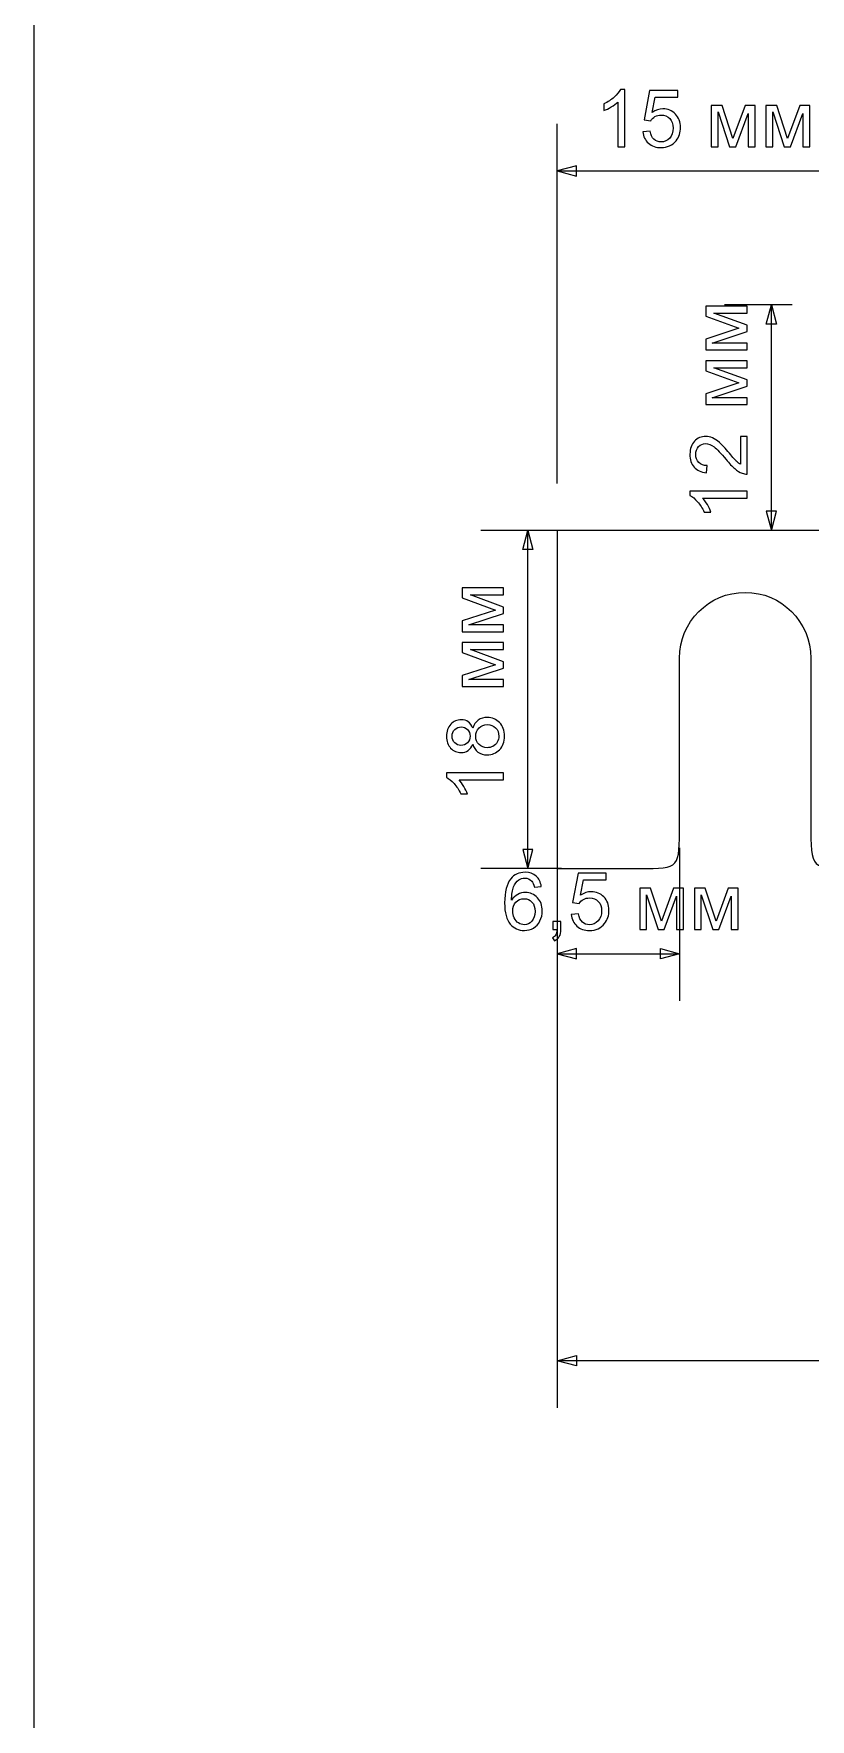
# Model space of a CAD drawing. Header units: centimetres. Extents: x -21 to 21, y -14.8 to 14.8.
# Drawn here: x -21 to -16.87, y -5.88 to 3.1 of the extents above; entities that cross this region are included whole.
import ezdxf

# ---------------------------------------------------------------- set-up
doc = ezdxf.new("R2010")
doc.units = ezdxf.units.CM
doc.header["$MEASUREMENT"] = 0
doc.layers.add('layer 1', color=7, linetype='Continuous')

msp = doc.modelspace()

# ---------------------------------------------------------------- linework, layer by layer
at = {"layer": 'layer 1', "color": 250}
msp.add_lwpolyline([(-21, -14.85), (21, -14.85), (21, 14.85), (-21, 14.85), (-21, -14.85)], close=True, dxfattribs=at)
at = {"layer": 'layer 1', "color": 155}
for points, knots in [([(-17.85258, 2.49405), (-17.85258, 2.49405), (-17.88983, 2.49405), (-17.88983, 2.49405), (-17.88983, 2.49405), (-17.88983, 2.49405), (-17.88983, 2.73126), (-17.88983, 2.73126), (-17.88983, 2.73126), (-17.89879, 2.72265), (-17.91058, 2.71411), (-17.92511, 2.70557), (-17.92511, 2.70557), (-17.93965, 2.69704), (-17.95277, 2.69062), (-17.96434, 2.68638), (-17.96434, 2.68638), (-17.96434, 2.68638), (-17.96434, 2.72237), (-17.96434, 2.72237), (-17.96434, 2.72237), (-17.94353, 2.7321), (-17.92532, 2.74396), (-17.90973, 2.75793), (-17.90973, 2.75793), (-17.89414, 2.77183), (-17.88306, 2.7853), (-17.87657, 2.79842), (-17.87657, 2.79842), (-17.87657, 2.79842), (-17.85258, 2.79842), (-17.85258, 2.79842), (-17.85258, 2.79842), (-17.85258, 2.79842), (-17.85258, 2.49405), (-17.85258, 2.49405)], [0, 0, 0, 0, 0.1, 0.1, 0.1, 0.1, 0.2, 0.2, 0.2, 0.2, 0.3, 0.3, 0.3, 0.3, 0.4, 0.4, 0.4, 0.4, 0.5, 0.5, 0.5, 0.5, 0.6, 0.6, 0.6, 0.6, 0.7, 0.7, 0.7, 0.7, 0.8, 0.8, 0.8, 0.8, 1, 1, 1, 1]), ([(-17.75684, 2.57364), (-17.75684, 2.57364), (-17.71789, 2.5766), (-17.71789, 2.5766), (-17.71789, 2.5766), (-17.715, 2.55762), (-17.7083, 2.54337), (-17.69786, 2.53377), (-17.69786, 2.53377), (-17.68741, 2.52425), (-17.67464, 2.51945), (-17.65962, 2.51945), (-17.65962, 2.51945), (-17.64148, 2.51945), (-17.62631, 2.52622), (-17.61397, 2.5397), (-17.61397, 2.5397), (-17.60169, 2.55325), (-17.59555, 2.57117), (-17.59555, 2.59346), (-17.59555, 2.59346), (-17.59555, 2.6147), (-17.60141, 2.63142), (-17.61319, 2.6437), (-17.61319, 2.6437), (-17.62497, 2.65597), (-17.64057, 2.66211), (-17.65997, 2.66211), (-17.65997, 2.66211), (-17.67203, 2.66211), (-17.68283, 2.65936), (-17.69242, 2.65386), (-17.69242, 2.65386), (-17.70195, 2.64835), (-17.70943, 2.64123), (-17.71493, 2.63248), (-17.71493, 2.63248), (-17.71493, 2.63248), (-17.75007, 2.63756), (-17.75007, 2.63756), (-17.75007, 2.63756), (-17.75007, 2.63756), (-17.72086, 2.79334), (-17.72086, 2.79334), (-17.72086, 2.79334), (-17.72086, 2.79334), (-17.57057, 2.79334), (-17.57057, 2.79334), (-17.57057, 2.79334), (-17.57057, 2.79334), (-17.57057, 2.75778), (-17.57057, 2.75778), (-17.57057, 2.75778), (-17.57057, 2.75778), (-17.69115, 2.75778), (-17.69115, 2.75778), (-17.69115, 2.75778), (-17.69115, 2.75778), (-17.70731, 2.67601), (-17.70731, 2.67601), (-17.70731, 2.67601), (-17.68918, 2.68878), (-17.67013, 2.69513), (-17.65023, 2.69513), (-17.65023, 2.69513), (-17.62384, 2.69513), (-17.60155, 2.68596), (-17.58342, 2.66762), (-17.58342, 2.66762), (-17.56528, 2.64927), (-17.55618, 2.62571), (-17.55618, 2.59692), (-17.55618, 2.59692), (-17.55618, 2.56947), (-17.56415, 2.54577), (-17.5801, 2.5258), (-17.5801, 2.5258), (-17.5995, 2.50125), (-17.62603, 2.48897), (-17.65962, 2.48897), (-17.65962, 2.48897), (-17.68713, 2.48897), (-17.70957, 2.49673), (-17.727, 2.51218), (-17.727, 2.51218), (-17.74442, 2.52763), (-17.75437, 2.5481), (-17.75684, 2.57364)], [0, 0, 0, 0, 0.0434783, 0.0434783, 0.0434783, 0.0434783, 0.0869565, 0.0869565, 0.0869565, 0.0869565, 0.1304348, 0.1304348, 0.1304348, 0.1304348, 0.173913, 0.173913, 0.173913, 0.173913, 0.2173913, 0.2173913, 0.2173913, 0.2173913, 0.2608696, 0.2608696, 0.2608696, 0.2608696, 0.3043478, 0.3043478, 0.3043478, 0.3043478, 0.3478261, 0.3478261, 0.3478261, 0.3478261, 0.3913043, 0.3913043, 0.3913043, 0.3913043, 0.4347826, 0.4347826, 0.4347826, 0.4347826, 0.4782609, 0.4782609, 0.4782609, 0.4782609, 0.5217391, 0.5217391, 0.5217391, 0.5217391, 0.5652174, 0.5652174, 0.5652174, 0.5652174, 0.6086957, 0.6086957, 0.6086957, 0.6086957, 0.6521739, 0.6521739, 0.6521739, 0.6521739, 0.6956522, 0.6956522, 0.6956522, 0.6956522, 0.7391304, 0.7391304, 0.7391304, 0.7391304, 0.7826087, 0.7826087, 0.7826087, 0.7826087, 0.826087, 0.826087, 0.826087, 0.826087, 0.8695652, 0.8695652, 0.8695652, 0.8695652, 0.9130435, 0.9130435, 0.9130435, 0.9130435, 1, 1, 1, 1]), ([(-17.39235, 2.71376), (-17.39235, 2.71376), (-17.33506, 2.71376), (-17.33506, 2.71376), (-17.33506, 2.71376), (-17.33506, 2.71376), (-17.27699, 2.53794), (-17.27699, 2.53794), (-17.27699, 2.53794), (-17.27699, 2.53794), (-17.21272, 2.71376), (-17.21272, 2.71376), (-17.21272, 2.71376), (-17.21272, 2.71376), (-17.15952, 2.71376), (-17.15952, 2.71376), (-17.15952, 2.71376), (-17.15952, 2.71376), (-17.15952, 2.49405), (-17.15952, 2.49405), (-17.15952, 2.49405), (-17.15952, 2.49405), (-17.19677, 2.49405), (-17.19677, 2.49405), (-17.19677, 2.49405), (-17.19677, 2.49405), (-17.19677, 2.67093), (-17.19677, 2.67093), (-17.19677, 2.67093), (-17.19677, 2.67093), (-17.26147, 2.49405), (-17.26147, 2.49405), (-17.26147, 2.49405), (-17.26147, 2.49405), (-17.29477, 2.49405), (-17.29477, 2.49405), (-17.29477, 2.49405), (-17.29477, 2.49405), (-17.35594, 2.6794), (-17.35594, 2.6794), (-17.35594, 2.6794), (-17.35594, 2.6794), (-17.35594, 2.49405), (-17.35594, 2.49405), (-17.35594, 2.49405), (-17.35594, 2.49405), (-17.39235, 2.49405), (-17.39235, 2.49405), (-17.39235, 2.49405), (-17.39235, 2.49405), (-17.39235, 2.71376), (-17.39235, 2.71376)], [0, 0, 0, 0, 0.0714286, 0.0714286, 0.0714286, 0.0714286, 0.1428571, 0.1428571, 0.1428571, 0.1428571, 0.2142857, 0.2142857, 0.2142857, 0.2142857, 0.2857143, 0.2857143, 0.2857143, 0.2857143, 0.3571429, 0.3571429, 0.3571429, 0.3571429, 0.4285714, 0.4285714, 0.4285714, 0.4285714, 0.5, 0.5, 0.5, 0.5, 0.5714286, 0.5714286, 0.5714286, 0.5714286, 0.6428571, 0.6428571, 0.6428571, 0.6428571, 0.7142857, 0.7142857, 0.7142857, 0.7142857, 0.7857143, 0.7857143, 0.7857143, 0.7857143, 0.8571429, 0.8571429, 0.8571429, 0.8571429, 1, 1, 1, 1]), ([(-17.10131, 2.71376), (-17.10131, 2.71376), (-17.04402, 2.71376), (-17.04402, 2.71376), (-17.04402, 2.71376), (-17.04402, 2.71376), (-16.98595, 2.53794), (-16.98595, 2.53794), (-16.98595, 2.53794), (-16.98595, 2.53794), (-16.92168, 2.71376), (-16.92168, 2.71376), (-16.92168, 2.71376), (-16.92168, 2.71376), (-16.86848, 2.71376), (-16.86848, 2.71376), (-16.86848, 2.71376), (-16.86848, 2.71376), (-16.86848, 2.49405), (-16.86848, 2.49405), (-16.86848, 2.49405), (-16.86848, 2.49405), (-16.90573, 2.49405), (-16.90573, 2.49405), (-16.90573, 2.49405), (-16.90573, 2.49405), (-16.90573, 2.67093), (-16.90573, 2.67093), (-16.90573, 2.67093), (-16.90573, 2.67093), (-16.97043, 2.49405), (-16.97043, 2.49405), (-16.97043, 2.49405), (-16.97043, 2.49405), (-17.00373, 2.49405), (-17.00373, 2.49405), (-17.00373, 2.49405), (-17.00373, 2.49405), (-17.0649, 2.6794), (-17.0649, 2.6794), (-17.0649, 2.6794), (-17.0649, 2.6794), (-17.0649, 2.49405), (-17.0649, 2.49405), (-17.0649, 2.49405), (-17.0649, 2.49405), (-17.10131, 2.49405), (-17.10131, 2.49405), (-17.10131, 2.49405), (-17.10131, 2.49405), (-17.10131, 2.71376), (-17.10131, 2.71376)], [0, 0, 0, 0, 0.0714286, 0.0714286, 0.0714286, 0.0714286, 0.1428571, 0.1428571, 0.1428571, 0.1428571, 0.2142857, 0.2142857, 0.2142857, 0.2142857, 0.2857143, 0.2857143, 0.2857143, 0.2857143, 0.3571429, 0.3571429, 0.3571429, 0.3571429, 0.4285714, 0.4285714, 0.4285714, 0.4285714, 0.5, 0.5, 0.5, 0.5, 0.5714286, 0.5714286, 0.5714286, 0.5714286, 0.6428571, 0.6428571, 0.6428571, 0.6428571, 0.7142857, 0.7142857, 0.7142857, 0.7142857, 0.7857143, 0.7857143, 0.7857143, 0.7857143, 0.8571429, 0.8571429, 0.8571429, 0.8571429, 1, 1, 1, 1]), ([(-17.42148, 1.41234), (-17.42148, 1.41234), (-17.42148, 1.46963), (-17.42148, 1.46963), (-17.42148, 1.46963), (-17.42148, 1.46963), (-17.24566, 1.5277), (-17.24566, 1.5277), (-17.24566, 1.5277), (-17.24566, 1.5277), (-17.42148, 1.59197), (-17.42148, 1.59197), (-17.42148, 1.59197), (-17.42148, 1.59197), (-17.42148, 1.64517), (-17.42148, 1.64517), (-17.42148, 1.64517), (-17.42148, 1.64517), (-17.20177, 1.64517), (-17.20177, 1.64517), (-17.20177, 1.64517), (-17.20177, 1.64517), (-17.20177, 1.60792), (-17.20177, 1.60792), (-17.20177, 1.60792), (-17.20177, 1.60792), (-17.37865, 1.60792), (-17.37865, 1.60792), (-17.37865, 1.60792), (-17.37865, 1.60792), (-17.20177, 1.54322), (-17.20177, 1.54322), (-17.20177, 1.54322), (-17.20177, 1.54322), (-17.20177, 1.50992), (-17.20177, 1.50992), (-17.20177, 1.50992), (-17.20177, 1.50992), (-17.38712, 1.44875), (-17.38712, 1.44875), (-17.38712, 1.44875), (-17.38712, 1.44875), (-17.20177, 1.44875), (-17.20177, 1.44875), (-17.20177, 1.44875), (-17.20177, 1.44875), (-17.20177, 1.41234), (-17.20177, 1.41234), (-17.20177, 1.41234), (-17.20177, 1.41234), (-17.42148, 1.41234), (-17.42148, 1.41234)], [0, 0, 0, 0, 0.0714286, 0.0714286, 0.0714286, 0.0714286, 0.1428571, 0.1428571, 0.1428571, 0.1428571, 0.2142857, 0.2142857, 0.2142857, 0.2142857, 0.2857143, 0.2857143, 0.2857143, 0.2857143, 0.3571429, 0.3571429, 0.3571429, 0.3571429, 0.4285714, 0.4285714, 0.4285714, 0.4285714, 0.5, 0.5, 0.5, 0.5, 0.5714286, 0.5714286, 0.5714286, 0.5714286, 0.6428571, 0.6428571, 0.6428571, 0.6428571, 0.7142857, 0.7142857, 0.7142857, 0.7142857, 0.7857143, 0.7857143, 0.7857143, 0.7857143, 0.8571429, 0.8571429, 0.8571429, 0.8571429, 1, 1, 1, 1]), ([(-17.42148, 1.1213), (-17.42148, 1.1213), (-17.42148, 1.17859), (-17.42148, 1.17859), (-17.42148, 1.17859), (-17.42148, 1.17859), (-17.24566, 1.23666), (-17.24566, 1.23666), (-17.24566, 1.23666), (-17.24566, 1.23666), (-17.42148, 1.30093), (-17.42148, 1.30093), (-17.42148, 1.30093), (-17.42148, 1.30093), (-17.42148, 1.35413), (-17.42148, 1.35413), (-17.42148, 1.35413), (-17.42148, 1.35413), (-17.20177, 1.35413), (-17.20177, 1.35413), (-17.20177, 1.35413), (-17.20177, 1.35413), (-17.20177, 1.31688), (-17.20177, 1.31688), (-17.20177, 1.31688), (-17.20177, 1.31688), (-17.37865, 1.31688), (-17.37865, 1.31688), (-17.37865, 1.31688), (-17.37865, 1.31688), (-17.20177, 1.25218), (-17.20177, 1.25218), (-17.20177, 1.25218), (-17.20177, 1.25218), (-17.20177, 1.21888), (-17.20177, 1.21888), (-17.20177, 1.21888), (-17.20177, 1.21888), (-17.38712, 1.15771), (-17.38712, 1.15771), (-17.38712, 1.15771), (-17.38712, 1.15771), (-17.20177, 1.15771), (-17.20177, 1.15771), (-17.20177, 1.15771), (-17.20177, 1.15771), (-17.20177, 1.1213), (-17.20177, 1.1213), (-17.20177, 1.1213), (-17.20177, 1.1213), (-17.42148, 1.1213), (-17.42148, 1.1213)], [0, 0, 0, 0, 0.0714286, 0.0714286, 0.0714286, 0.0714286, 0.1428571, 0.1428571, 0.1428571, 0.1428571, 0.2142857, 0.2142857, 0.2142857, 0.2142857, 0.2857143, 0.2857143, 0.2857143, 0.2857143, 0.3571429, 0.3571429, 0.3571429, 0.3571429, 0.4285714, 0.4285714, 0.4285714, 0.4285714, 0.5, 0.5, 0.5, 0.5, 0.5714286, 0.5714286, 0.5714286, 0.5714286, 0.6428571, 0.6428571, 0.6428571, 0.6428571, 0.7142857, 0.7142857, 0.7142857, 0.7142857, 0.7857143, 0.7857143, 0.7857143, 0.7857143, 0.8571429, 0.8571429, 0.8571429, 0.8571429, 1, 1, 1, 1]), ([(-17.23733, 0.95196), (-17.23733, 0.95196), (-17.20177, 0.95196), (-17.20177, 0.95196), (-17.20177, 0.95196), (-17.20177, 0.95196), (-17.20177, 0.75131), (-17.20177, 0.75131), (-17.20177, 0.75131), (-17.21073, 0.75102), (-17.21934, 0.75251), (-17.22766, 0.75568), (-17.22766, 0.75568), (-17.24128, 0.76083), (-17.25476, 0.76909), (-17.26795, 0.78045), (-17.26795, 0.78045), (-17.28114, 0.79181), (-17.29638, 0.80803), (-17.31367, 0.82913), (-17.31367, 0.82913), (-17.34069, 0.86194), (-17.36207, 0.88423), (-17.37788, 0.89587), (-17.37788, 0.89587), (-17.39368, 0.90759), (-17.40864, 0.91344), (-17.42275, 0.91344), (-17.42275, 0.91344), (-17.43749, 0.91344), (-17.44991, 0.90815), (-17.46007, 0.89757), (-17.46007, 0.89757), (-17.47016, 0.88698), (-17.47524, 0.87316), (-17.47524, 0.85615), (-17.47524, 0.85615), (-17.47524, 0.83816), (-17.46988, 0.82377), (-17.45915, 0.81297), (-17.45915, 0.81297), (-17.4485, 0.80218), (-17.43368, 0.79674), (-17.4147, 0.7966), (-17.4147, 0.7966), (-17.4147, 0.7966), (-17.41851, 0.7585), (-17.41851, 0.7585), (-17.41851, 0.7585), (-17.44702, 0.76111), (-17.46875, 0.77099), (-17.48371, 0.78807), (-17.48371, 0.78807), (-17.49867, 0.80521), (-17.50614, 0.82814), (-17.50614, 0.857), (-17.50614, 0.857), (-17.50614, 0.88607), (-17.4981, 0.90914), (-17.48194, 0.92607), (-17.48194, 0.92607), (-17.46579, 0.94308), (-17.44575, 0.95154), (-17.4219, 0.95154), (-17.4219, 0.95154), (-17.40977, 0.95154), (-17.39784, 0.94907), (-17.38613, 0.94406), (-17.38613, 0.94406), (-17.37435, 0.93912), (-17.362, 0.93087), (-17.34902, 0.91937), (-17.34902, 0.91937), (-17.33611, 0.9078), (-17.31826, 0.88868), (-17.29568, 0.86201), (-17.29568, 0.86201), (-17.27691, 0.83964), (-17.26421, 0.82525), (-17.25751, 0.8189), (-17.25751, 0.8189), (-17.25081, 0.81255), (-17.2441, 0.80733), (-17.23733, 0.80316), (-17.23733, 0.80316), (-17.23733, 0.80316), (-17.23733, 0.95196), (-17.23733, 0.95196)], [0, 0, 0, 0, 0.0434783, 0.0434783, 0.0434783, 0.0434783, 0.0869565, 0.0869565, 0.0869565, 0.0869565, 0.1304348, 0.1304348, 0.1304348, 0.1304348, 0.173913, 0.173913, 0.173913, 0.173913, 0.2173913, 0.2173913, 0.2173913, 0.2173913, 0.2608696, 0.2608696, 0.2608696, 0.2608696, 0.3043478, 0.3043478, 0.3043478, 0.3043478, 0.3478261, 0.3478261, 0.3478261, 0.3478261, 0.3913043, 0.3913043, 0.3913043, 0.3913043, 0.4347826, 0.4347826, 0.4347826, 0.4347826, 0.4782609, 0.4782609, 0.4782609, 0.4782609, 0.5217391, 0.5217391, 0.5217391, 0.5217391, 0.5652174, 0.5652174, 0.5652174, 0.5652174, 0.6086957, 0.6086957, 0.6086957, 0.6086957, 0.6521739, 0.6521739, 0.6521739, 0.6521739, 0.6956522, 0.6956522, 0.6956522, 0.6956522, 0.7391304, 0.7391304, 0.7391304, 0.7391304, 0.7826087, 0.7826087, 0.7826087, 0.7826087, 0.826087, 0.826087, 0.826087, 0.826087, 0.8695652, 0.8695652, 0.8695652, 0.8695652, 0.9130435, 0.9130435, 0.9130435, 0.9130435, 1, 1, 1, 1]), ([(-17.20177, 0.66107), (-17.20177, 0.66107), (-17.20177, 0.62382), (-17.20177, 0.62382), (-17.20177, 0.62382), (-17.20177, 0.62382), (-17.43898, 0.62382), (-17.43898, 0.62382), (-17.43898, 0.62382), (-17.43037, 0.61486), (-17.42183, 0.60307), (-17.41329, 0.58854), (-17.41329, 0.58854), (-17.40476, 0.574), (-17.39834, 0.56088), (-17.3941, 0.54931), (-17.3941, 0.54931), (-17.3941, 0.54931), (-17.43009, 0.54931), (-17.43009, 0.54931), (-17.43009, 0.54931), (-17.43982, 0.57012), (-17.45168, 0.58833), (-17.46565, 0.60392), (-17.46565, 0.60392), (-17.47955, 0.61951), (-17.49302, 0.63059), (-17.50614, 0.63708), (-17.50614, 0.63708), (-17.50614, 0.63708), (-17.50614, 0.66107), (-17.50614, 0.66107), (-17.50614, 0.66107), (-17.50614, 0.66107), (-17.20177, 0.66107), (-17.20177, 0.66107)], [0, 0, 0, 0, 0.1, 0.1, 0.1, 0.1, 0.2, 0.2, 0.2, 0.2, 0.3, 0.3, 0.3, 0.3, 0.4, 0.4, 0.4, 0.4, 0.5, 0.5, 0.5, 0.5, 0.6, 0.6, 0.6, 0.6, 0.7, 0.7, 0.7, 0.7, 0.8, 0.8, 0.8, 0.8, 1, 1, 1, 1]), ([(-18.71794, -0.08766), (-18.71794, -0.08766), (-18.71794, -0.03037), (-18.71794, -0.03037), (-18.71794, -0.03037), (-18.71794, -0.03037), (-18.54212, 0.0277), (-18.54212, 0.0277), (-18.54212, 0.0277), (-18.54212, 0.0277), (-18.71794, 0.09197), (-18.71794, 0.09197), (-18.71794, 0.09197), (-18.71794, 0.09197), (-18.71794, 0.14517), (-18.71794, 0.14517), (-18.71794, 0.14517), (-18.71794, 0.14517), (-18.49823, 0.14517), (-18.49823, 0.14517), (-18.49823, 0.14517), (-18.49823, 0.14517), (-18.49823, 0.10792), (-18.49823, 0.10792), (-18.49823, 0.10792), (-18.49823, 0.10792), (-18.67511, 0.10792), (-18.67511, 0.10792), (-18.67511, 0.10792), (-18.67511, 0.10792), (-18.49823, 0.04322), (-18.49823, 0.04322), (-18.49823, 0.04322), (-18.49823, 0.04322), (-18.49823, 0.00992), (-18.49823, 0.00992), (-18.49823, 0.00992), (-18.49823, 0.00992), (-18.68358, -0.05125), (-18.68358, -0.05125), (-18.68358, -0.05125), (-18.68358, -0.05125), (-18.49823, -0.05125), (-18.49823, -0.05125), (-18.49823, -0.05125), (-18.49823, -0.05125), (-18.49823, -0.08766), (-18.49823, -0.08766), (-18.49823, -0.08766), (-18.49823, -0.08766), (-18.71794, -0.08766), (-18.71794, -0.08766)], [0, 0, 0, 0, 0.0714286, 0.0714286, 0.0714286, 0.0714286, 0.1428571, 0.1428571, 0.1428571, 0.1428571, 0.2142857, 0.2142857, 0.2142857, 0.2142857, 0.2857143, 0.2857143, 0.2857143, 0.2857143, 0.3571429, 0.3571429, 0.3571429, 0.3571429, 0.4285714, 0.4285714, 0.4285714, 0.4285714, 0.5, 0.5, 0.5, 0.5, 0.5714286, 0.5714286, 0.5714286, 0.5714286, 0.6428571, 0.6428571, 0.6428571, 0.6428571, 0.7142857, 0.7142857, 0.7142857, 0.7142857, 0.7857143, 0.7857143, 0.7857143, 0.7857143, 0.8571429, 0.8571429, 0.8571429, 0.8571429, 1, 1, 1, 1]), ([(-18.71794, -0.3787), (-18.71794, -0.3787), (-18.71794, -0.32141), (-18.71794, -0.32141), (-18.71794, -0.32141), (-18.71794, -0.32141), (-18.54212, -0.26334), (-18.54212, -0.26334), (-18.54212, -0.26334), (-18.54212, -0.26334), (-18.71794, -0.19907), (-18.71794, -0.19907), (-18.71794, -0.19907), (-18.71794, -0.19907), (-18.71794, -0.14587), (-18.71794, -0.14587), (-18.71794, -0.14587), (-18.71794, -0.14587), (-18.49823, -0.14587), (-18.49823, -0.14587), (-18.49823, -0.14587), (-18.49823, -0.14587), (-18.49823, -0.18312), (-18.49823, -0.18312), (-18.49823, -0.18312), (-18.49823, -0.18312), (-18.67511, -0.18312), (-18.67511, -0.18312), (-18.67511, -0.18312), (-18.67511, -0.18312), (-18.49823, -0.24782), (-18.49823, -0.24782), (-18.49823, -0.24782), (-18.49823, -0.24782), (-18.49823, -0.28112), (-18.49823, -0.28112), (-18.49823, -0.28112), (-18.49823, -0.28112), (-18.68358, -0.34229), (-18.68358, -0.34229), (-18.68358, -0.34229), (-18.68358, -0.34229), (-18.49823, -0.34229), (-18.49823, -0.34229), (-18.49823, -0.34229), (-18.49823, -0.34229), (-18.49823, -0.3787), (-18.49823, -0.3787), (-18.49823, -0.3787), (-18.49823, -0.3787), (-18.71794, -0.3787), (-18.71794, -0.3787)], [0, 0, 0, 0, 0.0714286, 0.0714286, 0.0714286, 0.0714286, 0.1428571, 0.1428571, 0.1428571, 0.1428571, 0.2142857, 0.2142857, 0.2142857, 0.2142857, 0.2857143, 0.2857143, 0.2857143, 0.2857143, 0.3571429, 0.3571429, 0.3571429, 0.3571429, 0.4285714, 0.4285714, 0.4285714, 0.4285714, 0.5, 0.5, 0.5, 0.5, 0.5714286, 0.5714286, 0.5714286, 0.5714286, 0.6428571, 0.6428571, 0.6428571, 0.6428571, 0.7142857, 0.7142857, 0.7142857, 0.7142857, 0.7857143, 0.7857143, 0.7857143, 0.7857143, 0.8571429, 0.8571429, 0.8571429, 0.8571429, 1, 1, 1, 1]), ([(-18.66255, -0.68583), (-18.6682, -0.70128), (-18.67631, -0.71271), (-18.68675, -0.72019), (-18.68675, -0.72019), (-18.69727, -0.7276), (-18.70982, -0.73134), (-18.72443, -0.73134), (-18.72443, -0.73134), (-18.74651, -0.73134), (-18.765, -0.72343), (-18.78003, -0.70763), (-18.78003, -0.70763), (-18.79505, -0.69176), (-18.8026, -0.67073), (-18.8026, -0.64441), (-18.8026, -0.64441), (-18.8026, -0.61803), (-18.79491, -0.59672), (-18.77953, -0.58063), (-18.77953, -0.58063), (-18.76415, -0.56454), (-18.74545, -0.5565), (-18.72337, -0.5565), (-18.72337, -0.5565), (-18.70933, -0.5565), (-18.69705, -0.56017), (-18.68668, -0.56751), (-18.68668, -0.56751), (-18.67624, -0.57485), (-18.6682, -0.58599), (-18.66255, -0.60102), (-18.66255, -0.60102), (-18.65648, -0.58247), (-18.64675, -0.56843), (-18.6332, -0.55876), (-18.6332, -0.55876), (-18.61973, -0.54909), (-18.60364, -0.54423), (-18.58487, -0.54423), (-18.58487, -0.54423), (-18.55898, -0.54423), (-18.53725, -0.5534), (-18.51961, -0.57167), (-18.51961, -0.57167), (-18.50197, -0.59002), (-18.49315, -0.61407), (-18.49315, -0.64392), (-18.49315, -0.64392), (-18.49315, -0.67376), (-18.50197, -0.69782), (-18.51968, -0.71617), (-18.51968, -0.71617), (-18.53739, -0.73444), (-18.55947, -0.74361), (-18.58593, -0.74361), (-18.58593, -0.74361), (-18.60561, -0.74361), (-18.62212, -0.7386), (-18.63539, -0.72859), (-18.63539, -0.72859), (-18.64872, -0.71857), (-18.65775, -0.70431), (-18.66255, -0.68583)], [0, 0, 0, 0, 0.0588235, 0.0588235, 0.0588235, 0.0588235, 0.1176471, 0.1176471, 0.1176471, 0.1176471, 0.1764706, 0.1764706, 0.1764706, 0.1764706, 0.2352941, 0.2352941, 0.2352941, 0.2352941, 0.2941176, 0.2941176, 0.2941176, 0.2941176, 0.3529412, 0.3529412, 0.3529412, 0.3529412, 0.4117647, 0.4117647, 0.4117647, 0.4117647, 0.4705882, 0.4705882, 0.4705882, 0.4705882, 0.5294118, 0.5294118, 0.5294118, 0.5294118, 0.5882353, 0.5882353, 0.5882353, 0.5882353, 0.6470588, 0.6470588, 0.6470588, 0.6470588, 0.7058824, 0.7058824, 0.7058824, 0.7058824, 0.7647059, 0.7647059, 0.7647059, 0.7647059, 0.8235294, 0.8235294, 0.8235294, 0.8235294, 0.8823529, 0.8823529, 0.8823529, 0.8823529, 1, 1, 1, 1]), ([(-18.72577, -0.69324), (-18.71138, -0.69324), (-18.69966, -0.68865), (-18.69056, -0.67955), (-18.69056, -0.67955), (-18.68146, -0.67038), (-18.67688, -0.65838), (-18.67688, -0.6435), (-18.67688, -0.6435), (-18.67688, -0.62903), (-18.68139, -0.61732), (-18.69042, -0.60822), (-18.69042, -0.60822), (-18.69945, -0.59912), (-18.71053, -0.5946), (-18.72365, -0.5946), (-18.72365, -0.5946), (-18.73734, -0.5946), (-18.74884, -0.59926), (-18.75815, -0.60864), (-18.75815, -0.60864), (-18.76747, -0.61796), (-18.77212, -0.62974), (-18.77212, -0.64392), (-18.77212, -0.64392), (-18.77212, -0.65824), (-18.76754, -0.67002), (-18.75844, -0.67934), (-18.75844, -0.67934), (-18.74934, -0.68858), (-18.73847, -0.69324), (-18.72577, -0.69324)], [0, 0, 0, 0, 0.1111111, 0.1111111, 0.1111111, 0.1111111, 0.2222222, 0.2222222, 0.2222222, 0.2222222, 0.3333333, 0.3333333, 0.3333333, 0.3333333, 0.4444444, 0.4444444, 0.4444444, 0.4444444, 0.5555556, 0.5555556, 0.5555556, 0.5555556, 0.6666667, 0.6666667, 0.6666667, 0.6666667, 0.7777778, 0.7777778, 0.7777778, 0.7777778, 1, 1, 1, 1]), ([(-18.58565, -0.70551), (-18.57499, -0.70551), (-18.56476, -0.70304), (-18.55482, -0.69811), (-18.55482, -0.69811), (-18.54494, -0.69317), (-18.53725, -0.68569), (-18.53181, -0.67567), (-18.53181, -0.67567), (-18.52638, -0.66572), (-18.52363, -0.655), (-18.52363, -0.64364), (-18.52363, -0.64364), (-18.52363, -0.62572), (-18.52934, -0.61104), (-18.54077, -0.59954), (-18.54077, -0.59954), (-18.5522, -0.58804), (-18.56674, -0.58232), (-18.58438, -0.58232), (-18.58438, -0.58232), (-18.6023, -0.58232), (-18.61712, -0.58825), (-18.62883, -0.60003), (-18.62883, -0.60003), (-18.64054, -0.61189), (-18.6464, -0.62684), (-18.6464, -0.64484), (-18.6464, -0.64484), (-18.6464, -0.66248), (-18.64061, -0.67694), (-18.62904, -0.68837), (-18.62904, -0.68837), (-18.61747, -0.6998), (-18.603, -0.70551), (-18.58565, -0.70551)], [0, 0, 0, 0, 0.1, 0.1, 0.1, 0.1, 0.2, 0.2, 0.2, 0.2, 0.3, 0.3, 0.3, 0.3, 0.4, 0.4, 0.4, 0.4, 0.5, 0.5, 0.5, 0.5, 0.6, 0.6, 0.6, 0.6, 0.7, 0.7, 0.7, 0.7, 0.8, 0.8, 0.8, 0.8, 1, 1, 1, 1]), ([(-18.49823, -0.83893), (-18.49823, -0.83893), (-18.49823, -0.87618), (-18.49823, -0.87618), (-18.49823, -0.87618), (-18.49823, -0.87618), (-18.73544, -0.87618), (-18.73544, -0.87618), (-18.73544, -0.87618), (-18.72683, -0.88514), (-18.71829, -0.89693), (-18.70975, -0.91146), (-18.70975, -0.91146), (-18.70122, -0.926), (-18.6948, -0.93912), (-18.69056, -0.95069), (-18.69056, -0.95069), (-18.69056, -0.95069), (-18.72655, -0.95069), (-18.72655, -0.95069), (-18.72655, -0.95069), (-18.73628, -0.92988), (-18.74814, -0.91167), (-18.76211, -0.89608), (-18.76211, -0.89608), (-18.77601, -0.88049), (-18.78948, -0.86941), (-18.8026, -0.86292), (-18.8026, -0.86292), (-18.8026, -0.86292), (-18.8026, -0.83893), (-18.8026, -0.83893), (-18.8026, -0.83893), (-18.8026, -0.83893), (-18.49823, -0.83893), (-18.49823, -0.83893)], [0, 0, 0, 0, 0.1, 0.1, 0.1, 0.1, 0.2, 0.2, 0.2, 0.2, 0.3, 0.3, 0.3, 0.3, 0.4, 0.4, 0.4, 0.4, 0.5, 0.5, 0.5, 0.5, 0.6, 0.6, 0.6, 0.6, 0.7, 0.7, 0.7, 0.7, 0.8, 0.8, 0.8, 0.8, 1, 1, 1, 1]), ([(-18.29744, -1.44407), (-18.29744, -1.44407), (-18.33427, -1.44703), (-18.33427, -1.44703), (-18.33427, -1.44703), (-18.33758, -1.43243), (-18.34231, -1.42177), (-18.34845, -1.41514), (-18.34845, -1.41514), (-18.35854, -1.40449), (-18.37103, -1.3992), (-18.38584, -1.3992), (-18.38584, -1.3992), (-18.39777, -1.3992), (-18.40835, -1.40251), (-18.41745, -1.40914), (-18.41745, -1.40914), (-18.42916, -1.41768), (-18.43834, -1.4301), (-18.44518, -1.44647), (-18.44518, -1.44647), (-18.45195, -1.46291), (-18.45548, -1.48626), (-18.45576, -1.51653), (-18.45576, -1.51653), (-18.4468, -1.50291), (-18.4358, -1.49275), (-18.42281, -1.48619), (-18.42281, -1.48619), (-18.40983, -1.47956), (-18.39629, -1.47624), (-18.38203, -1.47624), (-18.38203, -1.47624), (-18.3572, -1.47624), (-18.33603, -1.48541), (-18.31853, -1.50369), (-18.31853, -1.50369), (-18.30111, -1.52196), (-18.29236, -1.54553), (-18.29236, -1.57452), (-18.29236, -1.57452), (-18.29236, -1.59357), (-18.29645, -1.61121), (-18.30463, -1.62758), (-18.30463, -1.62758), (-18.31289, -1.64395), (-18.32411, -1.65644), (-18.3385, -1.66512), (-18.3385, -1.66512), (-18.35282, -1.6738), (-18.36912, -1.67817), (-18.38733, -1.67817), (-18.38733, -1.67817), (-18.4183, -1.67817), (-18.44363, -1.66674), (-18.46324, -1.64395), (-18.46324, -1.64395), (-18.48279, -1.62116), (-18.49259, -1.58356), (-18.49259, -1.5312), (-18.49259, -1.5312), (-18.49259, -1.47264), (-18.48173, -1.43003), (-18.46007, -1.40343), (-18.46007, -1.40343), (-18.44116, -1.38029), (-18.41569, -1.36872), (-18.38359, -1.36872), (-18.38359, -1.36872), (-18.35974, -1.36872), (-18.34012, -1.37542), (-18.32488, -1.38875), (-18.32488, -1.38875), (-18.30964, -1.40209), (-18.30047, -1.4205), (-18.29744, -1.44407)], [0, 0, 0, 0, 0.05, 0.05, 0.05, 0.05, 0.1, 0.1, 0.1, 0.1, 0.15, 0.15, 0.15, 0.15, 0.2, 0.2, 0.2, 0.2, 0.25, 0.25, 0.25, 0.25, 0.3, 0.3, 0.3, 0.3, 0.35, 0.35, 0.35, 0.35, 0.4, 0.4, 0.4, 0.4, 0.45, 0.45, 0.45, 0.45, 0.5, 0.5, 0.5, 0.5, 0.55, 0.55, 0.55, 0.55, 0.6, 0.6, 0.6, 0.6, 0.65, 0.65, 0.65, 0.65, 0.7, 0.7, 0.7, 0.7, 0.75, 0.75, 0.75, 0.75, 0.8, 0.8, 0.8, 0.8, 0.85, 0.85, 0.85, 0.85, 0.9, 0.9, 0.9, 0.9, 1, 1, 1, 1]), ([(-18.13784, -1.5935), (-18.13784, -1.5935), (-18.09889, -1.59054), (-18.09889, -1.59054), (-18.09889, -1.59054), (-18.096, -1.60952), (-18.0893, -1.62377), (-18.07886, -1.63337), (-18.07886, -1.63337), (-18.06841, -1.64289), (-18.05564, -1.64769), (-18.04062, -1.64769), (-18.04062, -1.64769), (-18.02248, -1.64769), (-18.00731, -1.64092), (-17.99497, -1.62744), (-17.99497, -1.62744), (-17.98269, -1.61389), (-17.97655, -1.59597), (-17.97655, -1.57368), (-17.97655, -1.57368), (-17.97655, -1.55244), (-17.98241, -1.53572), (-17.99419, -1.52344), (-17.99419, -1.52344), (-18.00597, -1.51117), (-18.02157, -1.50503), (-18.04097, -1.50503), (-18.04097, -1.50503), (-18.05303, -1.50503), (-18.06383, -1.50778), (-18.07342, -1.51328), (-18.07342, -1.51328), (-18.08295, -1.51879), (-18.09043, -1.52591), (-18.09593, -1.53466), (-18.09593, -1.53466), (-18.09593, -1.53466), (-18.13107, -1.52958), (-18.13107, -1.52958), (-18.13107, -1.52958), (-18.13107, -1.52958), (-18.10186, -1.3738), (-18.10186, -1.3738), (-18.10186, -1.3738), (-18.10186, -1.3738), (-17.95157, -1.3738), (-17.95157, -1.3738), (-17.95157, -1.3738), (-17.95157, -1.3738), (-17.95157, -1.40936), (-17.95157, -1.40936), (-17.95157, -1.40936), (-17.95157, -1.40936), (-18.07215, -1.40936), (-18.07215, -1.40936), (-18.07215, -1.40936), (-18.07215, -1.40936), (-18.08831, -1.49113), (-18.08831, -1.49113), (-18.08831, -1.49113), (-18.07018, -1.47836), (-18.05113, -1.47201), (-18.03123, -1.47201), (-18.03123, -1.47201), (-18.00484, -1.47201), (-17.98255, -1.48118), (-17.96442, -1.49952), (-17.96442, -1.49952), (-17.94628, -1.51787), (-17.93718, -1.54143), (-17.93718, -1.57022), (-17.93718, -1.57022), (-17.93718, -1.59767), (-17.94515, -1.62137), (-17.9611, -1.64134), (-17.9611, -1.64134), (-17.9805, -1.66589), (-18.00703, -1.67817), (-18.04062, -1.67817), (-18.04062, -1.67817), (-18.06813, -1.67817), (-18.09057, -1.67041), (-18.108, -1.65496), (-18.108, -1.65496), (-18.12542, -1.63951), (-18.13537, -1.61904), (-18.13784, -1.5935)], [0, 0, 0, 0, 0.0434783, 0.0434783, 0.0434783, 0.0434783, 0.0869565, 0.0869565, 0.0869565, 0.0869565, 0.1304348, 0.1304348, 0.1304348, 0.1304348, 0.173913, 0.173913, 0.173913, 0.173913, 0.2173913, 0.2173913, 0.2173913, 0.2173913, 0.2608696, 0.2608696, 0.2608696, 0.2608696, 0.3043478, 0.3043478, 0.3043478, 0.3043478, 0.3478261, 0.3478261, 0.3478261, 0.3478261, 0.3913043, 0.3913043, 0.3913043, 0.3913043, 0.4347826, 0.4347826, 0.4347826, 0.4347826, 0.4782609, 0.4782609, 0.4782609, 0.4782609, 0.5217391, 0.5217391, 0.5217391, 0.5217391, 0.5652174, 0.5652174, 0.5652174, 0.5652174, 0.6086957, 0.6086957, 0.6086957, 0.6086957, 0.6521739, 0.6521739, 0.6521739, 0.6521739, 0.6956522, 0.6956522, 0.6956522, 0.6956522, 0.7391304, 0.7391304, 0.7391304, 0.7391304, 0.7826087, 0.7826087, 0.7826087, 0.7826087, 0.826087, 0.826087, 0.826087, 0.826087, 0.8695652, 0.8695652, 0.8695652, 0.8695652, 0.9130435, 0.9130435, 0.9130435, 0.9130435, 1, 1, 1, 1]), ([(-18.44984, -1.57488), (-18.44984, -1.58772), (-18.44709, -1.6), (-18.44165, -1.61171), (-18.44165, -1.61171), (-18.43622, -1.62342), (-18.4286, -1.63231), (-18.41893, -1.63845), (-18.41893, -1.63845), (-18.4092, -1.64459), (-18.3989, -1.64769), (-18.38796, -1.64769), (-18.38796, -1.64769), (-18.37209, -1.64769), (-18.35854, -1.64134), (-18.34732, -1.62864), (-18.34732, -1.62864), (-18.3361, -1.61594), (-18.33046, -1.59873), (-18.33046, -1.57692), (-18.33046, -1.57692), (-18.33046, -1.55597), (-18.33603, -1.53946), (-18.34711, -1.52739), (-18.34711, -1.52739), (-18.35819, -1.51533), (-18.3723, -1.50926), (-18.38944, -1.50926), (-18.38944, -1.50926), (-18.40623, -1.50926), (-18.42056, -1.51533), (-18.43227, -1.52739), (-18.43227, -1.52739), (-18.44398, -1.53946), (-18.44984, -1.55526), (-18.44984, -1.57488)], [0, 0, 0, 0, 0.1, 0.1, 0.1, 0.1, 0.2, 0.2, 0.2, 0.2, 0.3, 0.3, 0.3, 0.3, 0.4, 0.4, 0.4, 0.4, 0.5, 0.5, 0.5, 0.5, 0.6, 0.6, 0.6, 0.6, 0.7, 0.7, 0.7, 0.7, 0.8, 0.8, 0.8, 0.8, 1, 1, 1, 1]), ([(-17.77335, -1.45338), (-17.77335, -1.45338), (-17.71606, -1.45338), (-17.71606, -1.45338), (-17.71606, -1.45338), (-17.71606, -1.45338), (-17.65799, -1.6292), (-17.65799, -1.6292), (-17.65799, -1.6292), (-17.65799, -1.6292), (-17.59372, -1.45338), (-17.59372, -1.45338), (-17.59372, -1.45338), (-17.59372, -1.45338), (-17.54052, -1.45338), (-17.54052, -1.45338), (-17.54052, -1.45338), (-17.54052, -1.45338), (-17.54052, -1.67309), (-17.54052, -1.67309), (-17.54052, -1.67309), (-17.54052, -1.67309), (-17.57777, -1.67309), (-17.57777, -1.67309), (-17.57777, -1.67309), (-17.57777, -1.67309), (-17.57777, -1.49621), (-17.57777, -1.49621), (-17.57777, -1.49621), (-17.57777, -1.49621), (-17.64247, -1.67309), (-17.64247, -1.67309), (-17.64247, -1.67309), (-17.64247, -1.67309), (-17.67577, -1.67309), (-17.67577, -1.67309), (-17.67577, -1.67309), (-17.67577, -1.67309), (-17.73694, -1.48774), (-17.73694, -1.48774), (-17.73694, -1.48774), (-17.73694, -1.48774), (-17.73694, -1.67309), (-17.73694, -1.67309), (-17.73694, -1.67309), (-17.73694, -1.67309), (-17.77335, -1.67309), (-17.77335, -1.67309), (-17.77335, -1.67309), (-17.77335, -1.67309), (-17.77335, -1.45338), (-17.77335, -1.45338)], [0, 0, 0, 0, 0.0714286, 0.0714286, 0.0714286, 0.0714286, 0.1428571, 0.1428571, 0.1428571, 0.1428571, 0.2142857, 0.2142857, 0.2142857, 0.2142857, 0.2857143, 0.2857143, 0.2857143, 0.2857143, 0.3571429, 0.3571429, 0.3571429, 0.3571429, 0.4285714, 0.4285714, 0.4285714, 0.4285714, 0.5, 0.5, 0.5, 0.5, 0.5714286, 0.5714286, 0.5714286, 0.5714286, 0.6428571, 0.6428571, 0.6428571, 0.6428571, 0.7142857, 0.7142857, 0.7142857, 0.7142857, 0.7857143, 0.7857143, 0.7857143, 0.7857143, 0.8571429, 0.8571429, 0.8571429, 0.8571429, 1, 1, 1, 1]), ([(-17.48231, -1.45338), (-17.48231, -1.45338), (-17.42502, -1.45338), (-17.42502, -1.45338), (-17.42502, -1.45338), (-17.42502, -1.45338), (-17.36695, -1.6292), (-17.36695, -1.6292), (-17.36695, -1.6292), (-17.36695, -1.6292), (-17.30268, -1.45338), (-17.30268, -1.45338), (-17.30268, -1.45338), (-17.30268, -1.45338), (-17.24948, -1.45338), (-17.24948, -1.45338), (-17.24948, -1.45338), (-17.24948, -1.45338), (-17.24948, -1.67309), (-17.24948, -1.67309), (-17.24948, -1.67309), (-17.24948, -1.67309), (-17.28673, -1.67309), (-17.28673, -1.67309), (-17.28673, -1.67309), (-17.28673, -1.67309), (-17.28673, -1.49621), (-17.28673, -1.49621), (-17.28673, -1.49621), (-17.28673, -1.49621), (-17.35143, -1.67309), (-17.35143, -1.67309), (-17.35143, -1.67309), (-17.35143, -1.67309), (-17.38473, -1.67309), (-17.38473, -1.67309), (-17.38473, -1.67309), (-17.38473, -1.67309), (-17.4459, -1.48774), (-17.4459, -1.48774), (-17.4459, -1.48774), (-17.4459, -1.48774), (-17.4459, -1.67309), (-17.4459, -1.67309), (-17.4459, -1.67309), (-17.4459, -1.67309), (-17.48231, -1.67309), (-17.48231, -1.67309), (-17.48231, -1.67309), (-17.48231, -1.67309), (-17.48231, -1.45338), (-17.48231, -1.45338)], [0, 0, 0, 0, 0.0714286, 0.0714286, 0.0714286, 0.0714286, 0.1428571, 0.1428571, 0.1428571, 0.1428571, 0.2142857, 0.2142857, 0.2142857, 0.2142857, 0.2857143, 0.2857143, 0.2857143, 0.2857143, 0.3571429, 0.3571429, 0.3571429, 0.3571429, 0.4285714, 0.4285714, 0.4285714, 0.4285714, 0.5, 0.5, 0.5, 0.5, 0.5714286, 0.5714286, 0.5714286, 0.5714286, 0.6428571, 0.6428571, 0.6428571, 0.6428571, 0.7142857, 0.7142857, 0.7142857, 0.7142857, 0.7857143, 0.7857143, 0.7857143, 0.7857143, 0.8571429, 0.8571429, 0.8571429, 0.8571429, 1, 1, 1, 1]), ([(-18.23556, -1.67309), (-18.23556, -1.67309), (-18.23556, -1.63076), (-18.23556, -1.63076), (-18.23556, -1.63076), (-18.23556, -1.63076), (-18.19323, -1.63076), (-18.19323, -1.63076), (-18.19323, -1.63076), (-18.19323, -1.63076), (-18.19323, -1.67309), (-18.19323, -1.67309), (-18.19323, -1.67309), (-18.19323, -1.68868), (-18.19598, -1.70131), (-18.20156, -1.71091), (-18.20156, -1.71091), (-18.20706, -1.7205), (-18.21588, -1.72798), (-18.22794, -1.7332), (-18.22794, -1.7332), (-18.22794, -1.7332), (-18.2381, -1.71712), (-18.2381, -1.71712), (-18.2381, -1.71712), (-18.2302, -1.71366), (-18.22442, -1.70858), (-18.22075, -1.70195), (-18.22075, -1.70195), (-18.21701, -1.69524), (-18.21489, -1.68565), (-18.21447, -1.67309), (-18.21447, -1.67309), (-18.21447, -1.67309), (-18.23556, -1.67309), (-18.23556, -1.67309)], [0, 0, 0, 0, 0.1, 0.1, 0.1, 0.1, 0.2, 0.2, 0.2, 0.2, 0.3, 0.3, 0.3, 0.3, 0.4, 0.4, 0.4, 0.4, 0.5, 0.5, 0.5, 0.5, 0.6, 0.6, 0.6, 0.6, 0.7, 0.7, 0.7, 0.7, 0.8, 0.8, 0.8, 0.8, 1, 1, 1, 1])]:
    msp.add_open_spline(points, degree=3, knots=knots, dxfattribs=at)
at = {"layer": 'layer 1', "color": 155, "lineweight": 9}
for points in [[(-18.21213, 0.70152), (-18.21213, 0.70152), (-18.21213, 2.61492), (-18.21213, 2.61492)], [(-18.21213, 2.36492), (-18.21213, 2.36492), (-16.71213, 2.36492), (-16.71213, 2.36492)], [(-16.96213, 1.65152), (-16.96213, 1.65152), (-17.32264, 1.65152), (-17.32264, 1.65152)], [(-17.07264, 0.45152), (-17.07264, 0.45152), (-17.07264, 1.65152), (-17.07264, 1.65152)], [(-18.18915, 0.45152), (-18.18915, 0.45152), (-18.6191, 0.45152), (-18.6191, 0.45152)], [(-18.3691, -1.34848), (-18.3691, -1.34848), (-18.3691, 0.45152), (-18.3691, 0.45152)], [(-16.96213, 0.45152), (-16.96213, 0.45152), (-17.32264, 0.45152), (-17.32264, 0.45152)], [(-18.21213, -1.23863), (-18.21213, -1.23863), (-18.21213, -2.05222), (-18.21213, -2.05222)], [(-17.56213, -1.23863), (-17.56213, -1.23863), (-17.56213, -2.05222), (-17.56213, -2.05222)], [(-18.18915, -1.34848), (-18.18915, -1.34848), (-18.6191, -1.34848), (-18.6191, -1.34848)], [(-18.21213, -1.59848), (-18.21213, -1.59848), (-18.21213, -4.21878), (-18.21213, -4.21878)], [(-18.21213, -1.80222), (-18.21213, -1.80222), (-17.56213, -1.80222), (-17.56213, -1.80222)], [(-1.17963, -3.96878), (-1.17963, -3.96878), (-18.21213, -3.96878), (-18.21213, -3.96878)]]:
    msp.add_open_spline(points, degree=3, dxfattribs=at)
for points in [[(-18.11053, 2.33769), (-18.11053, 2.33769), (-18.21213, 2.36492), (-18.21213, 2.36492), (-18.21213, 2.36492), (-18.21213, 2.36492), (-18.11053, 2.39214), (-18.11053, 2.39214), (-18.11053, 2.39214), (-18.11053, 2.39214), (-18.11053, 2.33769), (-18.11053, 2.33769)], [(-17.04541, 1.54992), (-17.04541, 1.54992), (-17.07264, 1.65152), (-17.07264, 1.65152), (-17.07264, 1.65152), (-17.07264, 1.65152), (-17.09986, 1.54992), (-17.09986, 1.54992), (-17.09986, 1.54992), (-17.09986, 1.54992), (-17.04541, 1.54992), (-17.04541, 1.54992)], [(-17.04541, 0.55311), (-17.04541, 0.55311), (-17.07264, 0.45152), (-17.07264, 0.45152), (-17.07264, 0.45152), (-17.07264, 0.45152), (-17.09986, 0.55311), (-17.09986, 0.55311), (-17.09986, 0.55311), (-17.09986, 0.55311), (-17.04541, 0.55311), (-17.04541, 0.55311)], [(-18.34187, 0.34992), (-18.34187, 0.34992), (-18.3691, 0.45152), (-18.3691, 0.45152), (-18.3691, 0.45152), (-18.3691, 0.45152), (-18.39632, 0.34992), (-18.39632, 0.34992), (-18.39632, 0.34992), (-18.39632, 0.34992), (-18.34187, 0.34992), (-18.34187, 0.34992)], [(-18.34187, -1.24688), (-18.34187, -1.24688), (-18.3691, -1.34848), (-18.3691, -1.34848), (-18.3691, -1.34848), (-18.3691, -1.34848), (-18.39632, -1.24688), (-18.39632, -1.24688), (-18.39632, -1.24688), (-18.39632, -1.24688), (-18.34187, -1.24688), (-18.34187, -1.24688)], [(-18.11053, -1.82944), (-18.11053, -1.82944), (-18.21213, -1.80222), (-18.21213, -1.80222), (-18.21213, -1.80222), (-18.21213, -1.80222), (-18.11053, -1.77499), (-18.11053, -1.77499), (-18.11053, -1.77499), (-18.11053, -1.77499), (-18.11053, -1.82944), (-18.11053, -1.82944)], [(-17.66372, -1.82944), (-17.66372, -1.82944), (-17.56213, -1.80222), (-17.56213, -1.80222), (-17.56213, -1.80222), (-17.56213, -1.80222), (-17.66372, -1.77499), (-17.66372, -1.77499), (-17.66372, -1.77499), (-17.66372, -1.77499), (-17.66372, -1.82944), (-17.66372, -1.82944)], [(-18.11053, -3.94155), (-18.11053, -3.94155), (-18.21213, -3.96878), (-18.21213, -3.96878), (-18.21213, -3.96878), (-18.21213, -3.96878), (-18.11053, -3.996), (-18.11053, -3.996), (-18.11053, -3.996), (-18.11053, -3.996), (-18.11053, -3.94155), (-18.11053, -3.94155)]]:
    msp.add_open_spline(points, degree=3, knots=[0, 0, 0, 0, 0.25, 0.25, 0.25, 0.25, 0.5, 0.5, 0.5, 0.5, 1, 1, 1, 1], dxfattribs=at)
at = {"layer": 'layer 1', "color": 254, "lineweight": 20}
msp.add_open_spline([(-16.71213, 1.65152), (-16.71213, 1.65152), (16.28787, 1.65152), (16.28787, 1.65152), (16.28787, 1.65152), (16.28787, 1.65152), (16.28787, 0.45152), (16.28787, 0.45152), (16.28787, 0.45152), (16.28787, 0.45152), (17.78787, 0.45152), (17.78787, 0.45152), (17.78787, 0.45152), (17.78787, 0.45152), (17.78787, -1.34848), (17.78787, -1.34848), (17.78787, -1.34848), (17.78787, -1.34848), (17.34791, -1.34848), (17.34791, -1.34848), (17.34791, -1.34848), (17.13286, -1.34848), (17.13787, -1.3462), (17.13787, -1.1144), (17.13787, -1.1144), (17.13787, -1.1144), (17.13787, -0.22848), (17.13787, -0.22848), (17.13787, -0.22848), (17.13787, -0.03518), (16.98117, 0.12152), (16.78787, 0.12152), (16.78787, 0.12152), (16.59457, 0.12152), (16.43787, -0.03518), (16.43787, -0.22848), (16.43787, -0.22848), (16.43787, -0.22848), (16.43787, -1.10944), (16.43787, -1.10944), (16.43787, -1.10944), (16.43787, -1.35629), (16.43761, -1.34848), (16.20689, -1.34848), (16.20689, -1.34848), (16.20689, -1.34848), (10.52493, -1.34848), (10.52493, -1.34848), (10.52493, -1.34848), (10.34237, -1.34848), (10.33787, -1.34997), (10.33787, -1.13752), (10.33787, -1.13752), (10.33787, -1.13752), (10.33787, -0.22848), (10.33787, -0.22848), (10.33787, -0.22848), (10.33787, -0.03518), (10.18117, 0.12152), (9.98787, 0.12152), (9.98787, 0.12152), (9.79457, 0.12152), (9.63787, -0.03518), (9.63787, -0.22848), (9.63787, -0.22848), (9.63787, -0.22848), (9.63787, -1.14909), (9.63787, -1.14909), (9.63787, -1.14909), (9.63787, -1.3535), (9.63332, -1.34848), (9.44675, -1.34848), (9.44675, -1.34848), (9.44675, -1.34848), (3.95002, -1.34848), (3.95002, -1.34848), (3.95002, -1.34848), (3.53664, -1.34848), (3.53787, -1.35182), (3.53787, -0.86136), (3.53787, -0.86136), (3.53787, -0.86136), (3.53787, -0.22848), (3.53787, -0.22848), (3.53787, -0.22848), (3.53787, -0.03518), (3.38117, 0.12152), (3.18787, 0.12152), (3.18787, 0.12152), (2.99457, 0.12152), (2.83787, -0.03518), (2.83787, -0.22848), (2.83787, -0.22848), (2.83787, -0.22848), (2.83787, -0.86632), (2.83787, -0.86632), (2.83787, -0.86632), (2.83787, -1.35671), (2.83664, -1.34848), (2.43197, -1.34848), (2.43197, -1.34848), (2.43197, -1.34848), (-2.85623, -1.34848), (-2.85623, -1.34848), (-2.85623, -1.34848), (-3.2609, -1.34848), (-3.26213, -1.35671), (-3.26213, -0.86632), (-3.26213, -0.86632), (-3.26213, -0.86632), (-3.26213, -0.22848), (-3.26213, -0.22848), (-3.26213, -0.22848), (-3.26213, -0.03518), (-3.41883, 0.12152), (-3.61213, 0.12152), (-3.61213, 0.12152), (-3.80543, 0.12152), (-3.96213, -0.03518), (-3.96213, -0.22848), (-3.96213, -0.22848), (-3.96213, -0.22848), (-3.96213, -0.86136), (-3.96213, -0.86136), (-3.96213, -0.86136), (-3.96213, -1.35182), (-3.9609, -1.34848), (-4.37428, -1.34848), (-4.37428, -1.34848), (-4.37428, -1.34848), (-9.87101, -1.34848), (-9.87101, -1.34848), (-9.87101, -1.34848), (-10.05758, -1.34848), (-10.06213, -1.3535), (-10.06213, -1.14909), (-10.06213, -1.14909), (-10.06213, -1.14909), (-10.06213, -0.22848), (-10.06213, -0.22848), (-10.06213, -0.22848), (-10.06213, -0.03518), (-10.21883, 0.12152), (-10.41213, 0.12152), (-10.41213, 0.12152), (-10.60543, 0.12152), (-10.76213, -0.03518), (-10.76213, -0.22848), (-10.76213, -0.22848), (-10.76213, -0.22848), (-10.76213, -1.13752), (-10.76213, -1.13752), (-10.76213, -1.13752), (-10.76213, -1.34997), (-10.76663, -1.34848), (-10.94919, -1.34848), (-10.94919, -1.34848), (-10.94919, -1.34848), (-16.63115, -1.34848), (-16.63115, -1.34848), (-16.63115, -1.34848), (-16.86187, -1.34848), (-16.86213, -1.35629), (-16.86213, -1.10944), (-16.86213, -1.10944), (-16.86213, -1.10944), (-16.86213, -0.22848), (-16.86213, -0.22848), (-16.86213, -0.22848), (-16.86213, -0.03518), (-17.01883, 0.12152), (-17.21213, 0.12152), (-17.21213, 0.12152), (-17.40543, 0.12152), (-17.56213, -0.03518), (-17.56213, -0.22848), (-17.56213, -0.22848), (-17.56213, -0.22848), (-17.56213, -1.1144), (-17.56213, -1.1144), (-17.56213, -1.1144), (-17.56213, -1.3462), (-17.55712, -1.34848), (-17.77217, -1.34848), (-17.77217, -1.34848), (-17.77217, -1.34848), (-18.21213, -1.34848), (-18.21213, -1.34848), (-18.21213, -1.34848), (-18.21213, -1.34848), (-18.21213, 0.45152), (-18.21213, 0.45152), (-18.21213, 0.45152), (-18.21213, 0.45152), (-16.71213, 0.45152), (-16.71213, 0.45152), (-16.71213, 0.45152), (-16.71213, 0.45152), (-16.71213, 1.65152), (-16.71213, 1.65152)], degree=3, knots=[0, 0, 0, 0, 0.0196078, 0.0196078, 0.0196078, 0.0196078, 0.0392157, 0.0392157, 0.0392157, 0.0392157, 0.0588235, 0.0588235, 0.0588235, 0.0588235, 0.0784314, 0.0784314, 0.0784314, 0.0784314, 0.0980392, 0.0980392, 0.0980392, 0.0980392, 0.1176471, 0.1176471, 0.1176471, 0.1176471, 0.1372549, 0.1372549, 0.1372549, 0.1372549, 0.1568627, 0.1568627, 0.1568627, 0.1568627, 0.1764706, 0.1764706, 0.1764706, 0.1764706, 0.1960784, 0.1960784, 0.1960784, 0.1960784, 0.2156863, 0.2156863, 0.2156863, 0.2156863, 0.2352941, 0.2352941, 0.2352941, 0.2352941, 0.254902, 0.254902, 0.254902, 0.254902, 0.2745098, 0.2745098, 0.2745098, 0.2745098, 0.2941176, 0.2941176, 0.2941176, 0.2941176, 0.3137255, 0.3137255, 0.3137255, 0.3137255, 0.3333333, 0.3333333, 0.3333333, 0.3333333, 0.3529412, 0.3529412, 0.3529412, 0.3529412, 0.372549, 0.372549, 0.372549, 0.372549, 0.3921569, 0.3921569, 0.3921569, 0.3921569, 0.4117647, 0.4117647, 0.4117647, 0.4117647, 0.4313725, 0.4313725, 0.4313725, 0.4313725, 0.4509804, 0.4509804, 0.4509804, 0.4509804, 0.4705882, 0.4705882, 0.4705882, 0.4705882, 0.4901961, 0.4901961, 0.4901961, 0.4901961, 0.5098039, 0.5098039, 0.5098039, 0.5098039, 0.5294118, 0.5294118, 0.5294118, 0.5294118, 0.5490196, 0.5490196, 0.5490196, 0.5490196, 0.5686275, 0.5686275, 0.5686275, 0.5686275, 0.5882353, 0.5882353, 0.5882353, 0.5882353, 0.6078431, 0.6078431, 0.6078431, 0.6078431, 0.627451, 0.627451, 0.627451, 0.627451, 0.6470588, 0.6470588, 0.6470588, 0.6470588, 0.6666667, 0.6666667, 0.6666667, 0.6666667, 0.6862745, 0.6862745, 0.6862745, 0.6862745, 0.7058824, 0.7058824, 0.7058824, 0.7058824, 0.7254902, 0.7254902, 0.7254902, 0.7254902, 0.745098, 0.745098, 0.745098, 0.745098, 0.7647059, 0.7647059, 0.7647059, 0.7647059, 0.7843137, 0.7843137, 0.7843137, 0.7843137, 0.8039216, 0.8039216, 0.8039216, 0.8039216, 0.8235294, 0.8235294, 0.8235294, 0.8235294, 0.8431373, 0.8431373, 0.8431373, 0.8431373, 0.8627451, 0.8627451, 0.8627451, 0.8627451, 0.8823529, 0.8823529, 0.8823529, 0.8823529, 0.9019608, 0.9019608, 0.9019608, 0.9019608, 0.9215686, 0.9215686, 0.9215686, 0.9215686, 0.9411765, 0.9411765, 0.9411765, 0.9411765, 0.9607843, 0.9607843, 0.9607843, 0.9607843, 1, 1, 1, 1], dxfattribs=at)

doc.saveas('drawing.dxf')
